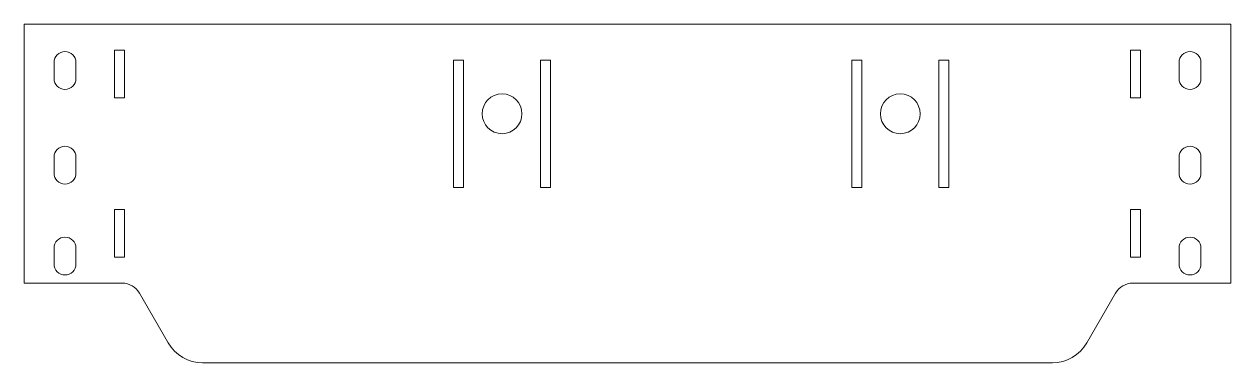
# Model space of a CAD drawing. Header units: inches. Extents: x -15.2 to 15.2, y -6 to 2.5.
import ezdxf

# ---------------------------------------------------------------- set-up
doc = ezdxf.new("R2010")
doc.units = ezdxf.units.IN
doc.header["$MEASUREMENT"] = 0

msp = doc.modelspace()

# ---------------------------------------------------------------- linework, layer by layer
at = {"color": 7, "linetype": 'Continuous', "lineweight": 15}
for p, q in [((-15.15, 2.5), (15.15, 2.5)), ((-15.15, -4), (-15.15, 2.5)), ((15.15, 2.5), (15.15, -4)), ((-12.881, 1.85), (-12.881, 0.65)), ((-12.631, 1.85), (-12.881, 1.85)), ((-12.631, 0.65), (-12.631, 1.85)), ((12.881, 1.85), (12.631, 1.85)), ((12.631, 1.85), (12.631, 0.65)), ((12.881, 0.65), (12.881, 1.85)), ((-14.4, 1.538), (-14.4, 1.137)), ((-13.85, 1.137), (-13.85, 1.538)), ((-4.369, 1.6), (-4.119, 1.6)), ((-4.369, -1.6), (-4.369, 1.6)), ((-4.119, 1.6), (-4.119, -1.6)), ((-2.181, 1.6), (-1.931, 1.6)), ((-2.181, -1.6), (-2.181, 1.6)), ((-1.931, 1.6), (-1.931, -1.6)), ((5.631, 1.6), (5.881, 1.6)), ((5.631, -1.6), (5.631, 1.6)), ((5.881, 1.6), (5.881, -1.6)), ((7.819, 1.6), (8.069, 1.6)), ((7.819, -1.6), (7.819, 1.6)), ((8.069, 1.6), (8.069, -1.6)), ((13.85, 1.538), (13.85, 1.137)), ((14.4, 1.137), (14.4, 1.538)), ((-12.881, 0.65), (-12.631, 0.65)), ((12.631, 0.65), (12.881, 0.65)), ((-14.4, -0.838), (-14.4, -1.238)), ((-13.85, -1.238), (-13.85, -0.838)), ((13.85, -0.838), (13.85, -1.238)), ((14.4, -1.238), (14.4, -0.838)), ((-4.119, -1.6), (-4.369, -1.6)), ((-1.931, -1.6), (-2.181, -1.6)), ((5.881, -1.6), (5.631, -1.6)), ((8.069, -1.6), (7.819, -1.6)), ((-12.631, -2.15), (-12.881, -2.15)), ((-12.881, -2.15), (-12.881, -3.35)), ((-12.631, -3.35), (-12.631, -2.15)), ((12.881, -2.15), (12.631, -2.15)), ((12.631, -2.15), (12.631, -3.35)), ((12.881, -3.35), (12.881, -2.15)), ((-14.4, -3.12), (-14.4, -3.52)), ((-13.85, -3.52), (-13.85, -3.12)), ((13.85, -3.12), (13.85, -3.52)), ((14.4, -3.52), (14.4, -3.12)), ((-12.881, -3.35), (-12.631, -3.35)), ((12.631, -3.35), (12.881, -3.35)), ((-15.15, -4), (-12.689, -4)), ((12.689, -4), (15.15, -4)), ((-12.256, -4.25), (-11.534, -5.5)), ((11.534, -5.5), (12.256, -4.25)), ((-10.668, -6), (10.668, -6))]:
    msp.add_line(p, q, dxfattribs=at)
for centre in [(-3.15, 0.25), (6.85, 0.25)]:
    msp.add_circle(centre, 0.5, dxfattribs=at)
for centre, radius, start, end in [((-14.125, 1.538), 0.275, 0, 180), ((14.125, 1.538), 0.275, 0, 180), ((-14.125, 1.137), 0.275, 180, 0), ((14.125, 1.137), 0.275, 180, 0), ((-14.125, -0.838), 0.275, 0, 180), ((14.125, -0.838), 0.275, 0, 180), ((-14.125, -1.238), 0.275, 180, 0), ((14.125, -1.238), 0.275, 180, 0), ((-14.125, -3.12), 0.275, 0, 180), ((14.125, -3.12), 0.275, 0, 180), ((-14.125, -3.52), 0.275, 180, 0), ((14.125, -3.52), 0.275, 180, 0), ((-12.689, -4.5), 0.5, 30, 90), ((12.689, -4.5), 0.5, 90, 150), ((-10.668, -5), 1, 210, 270), ((10.668, -5), 1, 270, 330)]:
    msp.add_arc(centre, radius, start, end, dxfattribs=at)

doc.saveas('drawing.dxf')
